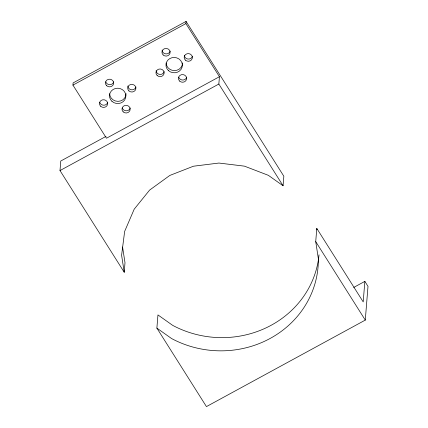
<?xml version="1.0" encoding="UTF-8"?>
<svg xmlns="http://www.w3.org/2000/svg" width="428" height="428" viewBox="0 0 428 428"><rect width="100%" height="100%" fill="white"/><g stroke="black" fill="none" stroke-linecap="round" stroke-linejoin="round"><path stroke-width="0.64" d="M122.574 247.004L124.997 262.739L124.232 272.278L60 170.558L60.765 161.019L106.074 136.345M186.073 21.4L185.896 23.599L219.436 76.714L106.481 138.228L72.937 85.113L73.118 82.914L186.073 21.4L283.844 176.234L283.074 185.768L268.34 175.32L244.458 166.15L218.917 163.047L193.456 166.214L169.82 175.437L149.607 190.096L134.199 209.18L124.65 231.398L121.606 255.227L124.232 272.278M353.721 287.434L364.854 281.373L368 286.353L365.282 320.096L206.44 406.6L156.883 328.121L157.948 314.917L172.682 325.366A98.568 92.02 4.6 0 0 319.031 254.799M283.074 185.768L218.842 84.049L219.436 76.714M156.883 328.121L171.623 338.569A98.568 92.02 4.6 0 0 318.352 258.656L315.725 241.611L316.79 228.408L363.201 301.911L364.854 281.373M72.937 85.113L185.896 23.599M60 170.558L218.842 84.049M315.725 241.611L365.282 320.096M316.79 228.408L316.993 229.718M170.194 51.044A4.109 3.836 4.6 0 1 165.732 53.864A4.109 3.836 4.6 0 1 162.11 50.06M182.553 62.911A8.212 7.667 4.6 0 1 174.442 70.593A8.212 7.667 4.6 0 1 166.128 62.932M164.197 71.599A4.109 3.836 4.6 0 1 159.735 74.413A4.109 3.836 4.6 0 1 156.118 70.615M192.44 56.218A4.109 3.836 4.6 0 1 187.972 59.037A4.109 3.836 4.6 0 1 184.356 55.239M186.704 77.19A4.109 3.836 4.6 0 1 182.777 80.036A4.109 3.836 4.6 0 1 178.776 77.195M130.224 107.947A4.109 3.836 4.6 0 1 126.297 110.793A4.109 3.836 4.6 0 1 122.296 107.952M135.96 86.975A4.109 3.836 4.6 0 1 131.498 89.794A4.109 3.836 4.6 0 1 127.876 85.996M107.722 102.356A4.109 3.836 4.6 0 1 103.795 105.202A4.109 3.836 4.6 0 1 99.794 102.367M126.073 93.668A8.212 7.667 4.6 0 1 117.962 101.35A8.212 7.667 4.6 0 1 109.654 93.689M113.72 81.802A4.109 3.836 4.6 0 1 109.793 84.653A4.109 3.836 4.6 0 1 105.786 81.812M185.415 60.15A4.109 3.836 4.6 0 0 192.263 58.422A4.109 3.836 4.6 0 0 187.17 53.73A4.109 3.836 4.6 0 0 185.415 60.15M157.178 75.526A4.109 3.836 4.6 0 0 164.02 73.798A4.109 3.836 4.6 0 0 158.932 69.106A4.109 3.836 4.6 0 0 157.178 75.526M168.429 70.556A8.212 7.667 4.6 0 0 182.119 67.1A8.212 7.667 4.6 0 0 171.938 57.716A8.212 7.667 4.6 0 0 168.429 70.556M163.175 54.977A4.109 3.836 4.6 0 0 170.018 53.249A4.109 3.836 4.6 0 0 164.93 48.557A4.109 3.836 4.6 0 0 163.175 54.977M179.68 81.117A4.109 3.836 4.6 0 0 186.528 79.389A4.109 3.836 4.6 0 0 181.435 74.697A4.109 3.836 4.6 0 0 179.68 81.117M123.205 111.874A4.109 3.836 4.6 0 0 130.048 110.146A4.109 3.836 4.6 0 0 124.96 105.454A4.109 3.836 4.6 0 0 123.205 111.874M106.695 85.734A4.109 3.836 4.6 0 0 113.543 84.006A4.109 3.836 4.6 0 0 108.45 79.314A4.109 3.836 4.6 0 0 106.695 85.734M100.698 106.283A4.109 3.836 4.6 0 0 107.546 104.555A4.109 3.836 4.6 0 0 102.453 99.863A4.109 3.836 4.6 0 0 100.698 106.283M111.954 101.313A8.212 7.667 4.6 0 0 125.639 97.857A8.212 7.667 4.6 0 0 115.464 88.473A8.212 7.667 4.6 0 0 111.954 101.313M128.94 90.907A4.109 3.836 4.6 0 0 135.783 89.179A4.109 3.836 4.6 0 0 130.695 84.487A4.109 3.836 4.6 0 0 128.94 90.907"/></g></svg>
